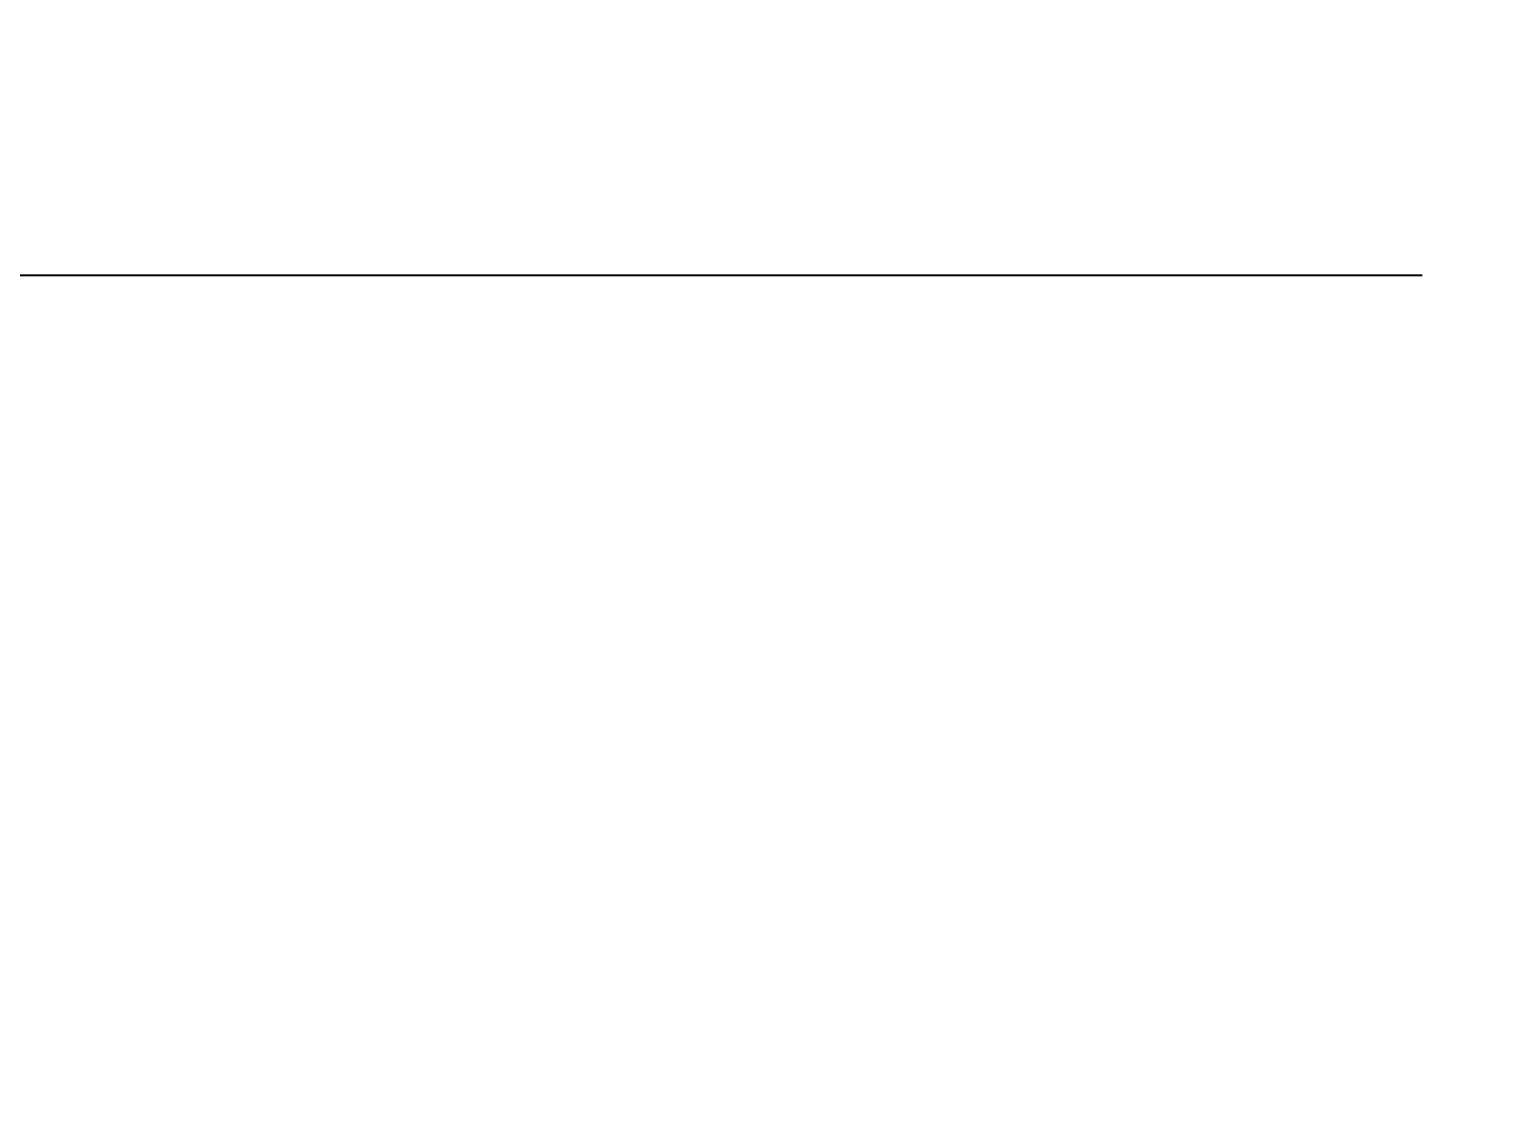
# Model space of a CAD drawing. Header units: metres. Extents: x 0 to 63075, y 0 to 44550.
# Drawn here: x 36797.6 to 37087.5, y 17562 to 17777.5 of the extents above; entities that cross this region are included whole.
import ezdxf

# ---------------------------------------------------------------- set-up
doc = ezdxf.new("R2010")
doc.units = ezdxf.units.M
doc.header["$LTSCALE"] = 75
doc.layers.add('SDM', color=7, linetype='Continuous')
doc.styles.add('ROMANS', font='ROMANS.SHX')
doc.dimstyles.new('75___1-75', dxfattribs={"dimscale": 75, "dimtxt": 2.5, "dimasz": 2, "dimexe": 1.5, "dimexo": 1, "dimgap": 0.5, "dimtad": 1, "dimdec": 0, "dimzin": 12, "dimtxsty": 'ROMANS', "dimcen": 0, "dimclrd": 256, "dimclre": 256, "dimclrt": 3, "dimazin": 3, "dimtfac": 1, "dimtdec": 0, "dimtmove": 0, "dimatfit": 0, "dimfxl": 1, "dimlwd": -1, "dimlwe": -1, "dimarcsym": 0})

# ---------------------------------------------------------------- blocks, each defined once
blk = doc.blocks.new('*D34')
at = {"layer": 'Defpoints', "color": 0, "transparency": 16777216}
for p in [(33418.74, 17728.44), (37150.03, 17728.44), (37007.79, 17285.37)]:
    blk.add_point(p, dxfattribs=at)
at = {"layer": 'SDM', "transparency": 16777216}
for p, q in [((33418.74, 17878.44), (33418.74, 18585.58)), ((37075.03, 17728.44), (33306.24, 17728.44)), ((33418.74, 17285.37), (33418.74, 17728.44)), ((36932.79, 17285.37), (33306.24, 17285.37)), ((33418.74, 17135.37), (33418.74, 16985.37))]:
    blk.add_line(p, q, dxfattribs=at)
for points in [[(33393.74, 17878.44), (33443.74, 17878.44), (33418.74, 17728.44)], [(33393.74, 17135.37), (33443.74, 17135.37), (33418.74, 17285.37)]]:
    blk.add_solid(points, dxfattribs=at)
at = {"layer": 'SDM', "color": 3, "transparency": 16777216, "insert": (33287.49, 18307.01), "char_height": 187.5, "attachment_point": 5, "rotation": 90, "style": 'ROMANS'}
blk.add_mtext('443', dxfattribs=at)
blk = doc.blocks.new('*D36')
at = {"layer": 'Defpoints', "color": 0, "transparency": 16777216}
for p in [(37450.53, 18130.56), (37450.53, 18130.56), (37160.03, 17728.44)]:
    blk.add_point(p, dxfattribs=at)
at = {"layer": 'SDM', "transparency": 16777216}
for p, q in [((37160.03, 17803.44), (37160.03, 18243.06)), ((37450.53, 18205.56), (37450.53, 18243.06)), ((37010.03, 18130.56), (36860.03, 18130.56)), ((37160.03, 18130.56), (37450.53, 18130.56)), ((37600.53, 18130.56), (38307.67, 18130.56))]:
    blk.add_line(p, q, dxfattribs=at)
for points in [[(37010.03, 18155.56), (37010.03, 18105.56), (37160.03, 18130.56)], [(37600.53, 18155.56), (37600.53, 18105.56), (37450.53, 18130.56)]]:
    blk.add_solid(points, dxfattribs=at)
at = {"layer": 'SDM', "color": 3, "transparency": 16777216, "insert": (38029.1, 18261.81), "char_height": 187.5, "attachment_point": 5, "style": 'ROMANS'}
blk.add_mtext('290', dxfattribs=at)

msp = doc.modelspace()

# ---------------------------------------------------------------- dimensions: what is measured, and where the dimension line sits
at = {"layer": 'SDM'}
dim = msp.add_linear_dim(base=(33418.74, 17728.44), p1=(37007.79, 17285.37), p2=(37150.03, 17728.44), angle=90, dimstyle='75___1-75', dxfattribs=at)
dim.commit()
dim.dimension.update_dxf_attribs({"geometry": '*D34', "text_midpoint": (33287.49, 18307.01)})
dim = msp.add_linear_dim(base=(37450.53197743, 18130.55586013), p1=(37160.03197743, 17728.43902419), p2=(37450.53197743, 18130.55586013), dimstyle='75___1-75', dxfattribs=at)
dim.commit()
dim.dimension.update_dxf_attribs({"geometry": '*D36', "text_midpoint": (38029.103406, 18261.80586013)})

doc.saveas('drawing.dxf')
